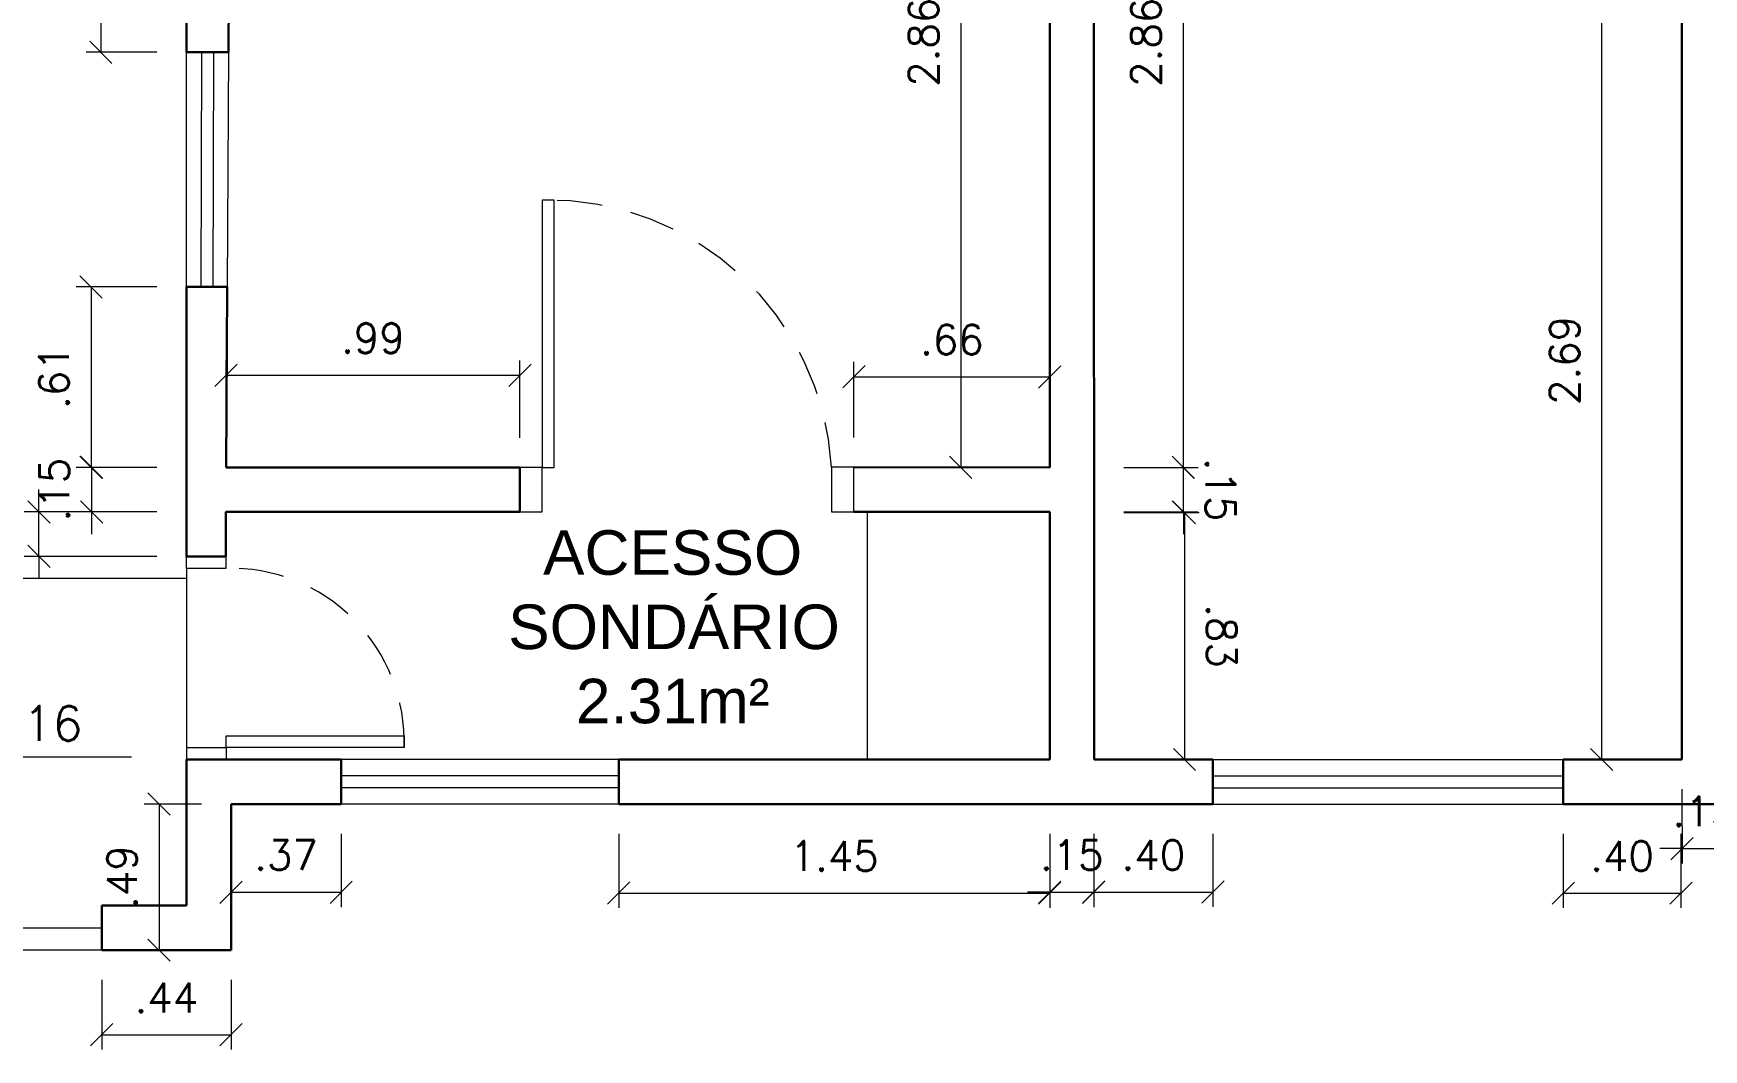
# Model space of a CAD drawing. Header units: centimetres. Extents: x 459.1 to 510, y 305.5 to 323.6.
# Drawn here: x 473.86 to 479.48, y 305.49 to 308.91 of the extents above; entities that cross this region are included whole.
import ezdxf
from ezdxf.enums import TextEntityAlignment as Align

# ---------------------------------------------------------------- set-up
doc = ezdxf.new("R2010")
doc.units = ezdxf.units.CM
doc.header["$LTSCALE"] = 0.8
doc.linetypes.add('CONTINU', pattern=[0])
doc.linetypes.add('HIDDEN', pattern=[9.525, 6.35, -3.175])
for name, color, linetype, lineweight in [('ARQ-ALVENARIA', 1, 'Continuous', 30), ('ARQ-ALVENARIA FINA', 1, 'Continuous', 20), ('ARQ-COTAS', 30, 'Continuous', 9), ('ARQ-ESQ-TRACEJADA', 2, 'HIDDEN', 9), ('ARQ-ESQUADRIA', 2, 'Continuous', 15), ('ARQ-JANELA', 3, 'CONTINU', 15), ('ARQ-MÓVEIS', 170, 'Continuous', 9), ('ARQ-PISO', 4, 'CONTINU', 0), ('ARQ-SÍMBOLOS', 2, 'Continuous', 15), ('ARQ-TEXTO2', 2, 'Continuous', 15), ('ARQ-TEXTO4', 4, 'Continuous', 30)]:
    doc.layers.add(name, color=color, linetype=linetype, lineweight=lineweight)
doc.styles.add('arial', font='arial.ttf')
doc.styles.add('ROMANS', font='romans.shx')
doc.styles.add('Romans_Anot', font='romans.shx')
doc.dimstyles.new('Escala 1-50', dxfattribs={"dimscale": 0.5, "dimtxt": 0.2, "dimasz": 0.15, "dimexe": 0.1, "dimexo": 0.2, "dimgap": 0.15, "dimtad": 1, "dimzin": 4, "dimdsep": 46, "dimtxsty": 'Romans_Anot', "dimblk": 'OBLIQUE', "dimcen": 0.25, "dimclrd": 256, "dimclre": 256, "dimclrt": 2, "dimadec": 0, "dimazin": 0, "dimtfac": 1, "dimtix": 1, "dimtmove": 2, "dimatfit": 3, "dimfxl": 1, "dimtfillclr": 256, "dimlwd": -1, "dimlwe": -1, "dimarcsym": 0})

# ---------------------------------------------------------------- blocks, each defined once
blk = doc.blocks.new('_Oblique')
at = {"color": 0, "linetype": 'ByBlock', "lineweight": -2}
blk.add_line((-0.5, -0.5), (0.5, 0.5), dxfattribs=at)
blk = doc.blocks.new('*D171')
at = {"layer": 'ARQ-COTAS', "ltscale": 0.03, "transparency": 16777216}
for p, q in [((474.0872, 305.7203), (474.0872, 305.4854)), ((474.5228, 305.7203), (474.5228, 305.4854)), ((474.0872, 305.5354), (474.5228, 305.5354))]:
    blk.add_line(p, q, dxfattribs=at)
at = {"layer": 'Defpoints', "color": 0, "lineweight": 5, "ltscale": 0.03, "transparency": 16777216}
for p in [(474.0872, 305.8203), (474.5228, 305.8203), (474.5228, 305.5354)]:
    blk.add_point(p, dxfattribs=at)
at = {"layer": 'ARQ-COTAS', "ltscale": 0.03, "transparency": 16777216, "xscale": 0.075, "yscale": 0.075, "zscale": 0.075, "rotation": 180}
blk.add_blockref('_Oblique', (474.0872, 305.5354), dxfattribs=at)
at = {"layer": 'ARQ-COTAS', "ltscale": 0.03, "transparency": 16777216, "xscale": 0.075, "yscale": 0.075, "zscale": 0.075}
blk.add_blockref('_Oblique', (474.5228, 305.5354), dxfattribs=at)
at = {"layer": 'ARQ-COTAS', "color": 2, "ltscale": 0.03, "transparency": 16777216, "insert": (474.305, 305.6604), "char_height": 0.1, "attachment_point": 5, "style": 'Romans_Anot'}
blk.add_mtext('.44', dxfattribs=at)
blk = doc.blocks.new('*D177')
at = {"layer": 'ARQ-COTAS', "ltscale": 0.03, "transparency": 16777216}
for p, q in [((474.4228, 306.3123), (474.2302, 306.3123)), ((474.2802, 306.3123), (474.2802, 305.8203)), ((474.4228, 305.8203), (474.2302, 305.8203))]:
    blk.add_line(p, q, dxfattribs=at)
at = {"layer": 'Defpoints', "color": 0, "lineweight": 5, "ltscale": 0.03, "transparency": 16777216}
for p in [(474.5228, 306.3123), (474.2802, 305.8203), (474.5228, 305.8203)]:
    blk.add_point(p, dxfattribs=at)
at = {"layer": 'ARQ-COTAS', "ltscale": 0.03, "transparency": 16777216, "xscale": 0.075, "yscale": 0.075, "zscale": 0.075}
for p, rotation in [((474.2802, 306.3123), 90), ((474.2802, 305.8203), 270)]:
    blk.add_blockref('_Oblique', p, dxfattribs=dict(at, rotation=rotation))
at = {"layer": 'ARQ-COTAS', "color": 2, "ltscale": 0.03, "transparency": 16777216, "insert": (474.1552, 306.0663), "char_height": 0.1, "attachment_point": 5, "rotation": 90, "style": 'Romans_Anot'}
blk.add_mtext('.49', dxfattribs=at)
blk = doc.blocks.new('*D178')
at = {"layer": 'ARQ-COTAS', "ltscale": 0.03, "transparency": 16777216}
for p, q in [((474.5228, 306.2123), (474.5228, 305.9653)), ((474.8938, 306.2123), (474.8938, 305.9653)), ((474.5228, 306.0153), (474.8938, 306.0153))]:
    blk.add_line(p, q, dxfattribs=at)
at = {"layer": 'Defpoints', "color": 0, "lineweight": 5, "ltscale": 0.03, "transparency": 16777216}
for p in [(474.5228, 306.3123), (474.8938, 306.3123), (474.8938, 306.0153)]:
    blk.add_point(p, dxfattribs=at)
at = {"layer": 'ARQ-COTAS', "ltscale": 0.03, "transparency": 16777216, "xscale": 0.075, "yscale": 0.075, "zscale": 0.075, "rotation": 180}
blk.add_blockref('_Oblique', (474.5228, 306.0153), dxfattribs=at)
at = {"layer": 'ARQ-COTAS', "ltscale": 0.03, "transparency": 16777216, "xscale": 0.075, "yscale": 0.075, "zscale": 0.075}
blk.add_blockref('_Oblique', (474.8938, 306.0153), dxfattribs=at)
at = {"layer": 'ARQ-COTAS', "color": 2, "ltscale": 0.03, "transparency": 16777216, "insert": (474.7083, 306.1403), "char_height": 0.1, "attachment_point": 5, "style": 'Romans_Anot'}
blk.add_mtext('.37', dxfattribs=at)
blk = doc.blocks.new('*D191')
at = {"layer": 'ARQ-COTAS', "ltscale": 0.03, "transparency": 16777216}
for p, q in [((479.0108, 306.2123), (479.0108, 305.9623)), ((479.4074, 306.2123), (479.4074, 305.9623)), ((479.0108, 306.0123), (479.4074, 306.0123))]:
    blk.add_line(p, q, dxfattribs=at)
at = {"layer": 'Defpoints', "color": 0, "lineweight": 5, "ltscale": 0.03, "transparency": 16777216}
for p in [(479.0108, 306.3123), (479.4074, 306.3123), (479.4074, 306.0123)]:
    blk.add_point(p, dxfattribs=at)
at = {"layer": 'ARQ-COTAS', "ltscale": 0.03, "transparency": 16777216, "xscale": 0.075, "yscale": 0.075, "zscale": 0.075, "rotation": 180}
blk.add_blockref('_Oblique', (479.0108, 306.0123), dxfattribs=at)
at = {"layer": 'ARQ-COTAS', "ltscale": 0.03, "transparency": 16777216, "xscale": 0.075, "yscale": 0.075, "zscale": 0.075}
blk.add_blockref('_Oblique', (479.4074, 306.0123), dxfattribs=at)
at = {"layer": 'ARQ-COTAS', "color": 2, "ltscale": 0.03, "transparency": 16777216, "insert": (479.2091, 306.1373), "char_height": 0.1, "attachment_point": 5, "style": 'Romans_Anot'}
blk.add_mtext('.40', dxfattribs=at)
blk = doc.blocks.new('*D194')
at = {"layer": 'ARQ-COTAS', "ltscale": 0.03, "transparency": 16777216}
for p, q in [((479.4108, 306.3623), (479.4109, 306.1123)), ((479.5608, 306.3623), (479.5609, 306.1124)), ((479.4109, 306.1623), (479.3359, 306.1623)), ((479.4109, 306.1623), (479.5609, 306.1624)), ((479.5609, 306.1624), (479.6359, 306.1624))]:
    blk.add_line(p, q, dxfattribs=at)
at = {"layer": 'Defpoints', "color": 0, "lineweight": 5, "ltscale": 0.03, "transparency": 16777216}
for p in [(479.4108, 306.4623), (479.5608, 306.4623), (479.5609, 306.1624)]:
    blk.add_point(p, dxfattribs=at)
at = {"layer": 'ARQ-COTAS', "ltscale": 0.03, "transparency": 16777216, "xscale": 0.075, "yscale": 0.075, "zscale": 0.075}
for p, rotation in [((479.4109, 306.1623), 0.01865556137002677), ((479.5609, 306.1624), 180.01865556137)]:
    blk.add_blockref('_Oblique', p, dxfattribs=dict(at, rotation=rotation))
at = {"layer": 'ARQ-COTAS', "color": 2, "ltscale": 0.03, "transparency": 16777216, "insert": (479.4858, 306.2873), "char_height": 0.1, "attachment_point": 5, "rotation": 0.0187, "style": 'Romans_Anot'}
blk.add_mtext('.15', dxfattribs=at)
blk = doc.blocks.new('*D290')
at = {"layer": 'ARQ-COTAS', "ltscale": 0.03, "transparency": 16777216}
for p, q in [((474.2728, 308.0542), (474.0013, 308.0542)), ((474.0513, 308.0542), (474.0513, 307.4462)), ((474.2728, 307.4462), (474.0013, 307.4462))]:
    blk.add_line(p, q, dxfattribs=at)
at = {"layer": 'Defpoints', "color": 0, "lineweight": 5, "ltscale": 0.03, "transparency": 16777216}
for p in [(474.3728, 308.0542), (474.0513, 307.4462), (474.3728, 307.4462)]:
    blk.add_point(p, dxfattribs=at)
at = {"layer": 'ARQ-COTAS', "ltscale": 0.03, "transparency": 16777216, "xscale": 0.075, "yscale": 0.075, "zscale": 0.075}
for p, rotation in [((474.0513, 308.0542), 90), ((474.0513, 307.4462), 270)]:
    blk.add_blockref('_Oblique', p, dxfattribs=dict(at, rotation=rotation))
at = {"layer": 'ARQ-COTAS', "color": 2, "ltscale": 0.03, "transparency": 16777216, "insert": (473.9263, 307.7502), "char_height": 0.1, "attachment_point": 5, "rotation": 90, "style": 'Romans_Anot'}
blk.add_mtext('.61', dxfattribs=at)
blk = doc.blocks.new('*D291')
at = {"layer": 'ARQ-COTAS', "ltscale": 0.03, "transparency": 16777216}
for p, q in [((474.0528, 307.4462), (474.0528, 307.5212)), ((474.2728, 307.4462), (474.0028, 307.4462)), ((474.0528, 307.4462), (474.0528, 307.2962)), ((474.2728, 307.2962), (474.0028, 307.2962)), ((474.0528, 307.2962), (474.0528, 307.2212))]:
    blk.add_line(p, q, dxfattribs=at)
at = {"layer": 'Defpoints', "color": 0, "lineweight": 5, "ltscale": 0.03, "transparency": 16777216}
for p in [(474.3728, 307.4462), (474.0528, 307.2962), (474.3728, 307.2962)]:
    blk.add_point(p, dxfattribs=at)
at = {"layer": 'ARQ-COTAS', "ltscale": 0.03, "transparency": 16777216, "xscale": 0.075, "yscale": 0.075, "zscale": 0.075}
for p, rotation in [((474.0528, 307.4462), 270), ((474.0528, 307.2962), 90)]:
    blk.add_blockref('_Oblique', p, dxfattribs=dict(at, rotation=rotation))
at = {"layer": 'ARQ-COTAS', "color": 2, "ltscale": 0.03, "transparency": 16777216, "insert": (473.9278, 307.3712), "char_height": 0.1, "attachment_point": 5, "rotation": 90, "style": 'Romans_Anot'}
blk.add_mtext('.15', dxfattribs=at)
blk = doc.blocks.new('*D293')
at = {"layer": 'ARQ-COTAS', "ltscale": 0.03, "transparency": 16777216}
for p, q in [((473.8756, 307.2962), (473.8756, 307.3712)), ((474.2728, 307.2962), (473.8256, 307.2962)), ((473.8756, 307.1462), (473.8756, 307.2962)), ((474.2728, 307.1462), (473.8256, 307.1462)), ((473.8756, 307.1462), (473.8756, 307.0712))]:
    blk.add_line(p, q, dxfattribs=at)
at = {"layer": 'Defpoints', "color": 0, "lineweight": 5, "ltscale": 0.03, "transparency": 16777216}
for p in [(473.8756, 307.2962), (474.3728, 307.2962), (474.3728, 307.1462)]:
    blk.add_point(p, dxfattribs=at)
at = {"layer": 'ARQ-COTAS', "ltscale": 0.03, "transparency": 16777216, "xscale": 0.075, "yscale": 0.075, "zscale": 0.075}
for p, rotation in [((473.8756, 307.2962), 270), ((473.8756, 307.1462), 90)]:
    blk.add_blockref('_Oblique', p, dxfattribs=dict(at, rotation=rotation))
at = {"layer": 'ARQ-COTAS', "color": 2, "ltscale": 0.03, "transparency": 16777216, "insert": (473.7506, 307.2212), "char_height": 0.1, "attachment_point": 5, "rotation": 90, "style": 'Romans_Anot'}
blk.add_mtext('.15', dxfattribs=at)
blk = doc.blocks.new('*D294')
at = {"layer": 'ARQ-COTAS', "ltscale": 0.03, "transparency": 16777216}
for p, q in [((474.5058, 307.5462), (474.5058, 307.8064)), ((475.4958, 307.5462), (475.4958, 307.8064)), ((474.5058, 307.7564), (475.4958, 307.7564))]:
    blk.add_line(p, q, dxfattribs=at)
at = {"layer": 'Defpoints', "color": 0, "lineweight": 5, "ltscale": 0.03, "transparency": 16777216}
for p in [(475.4958, 307.7564), (474.5058, 307.4462), (475.4958, 307.4462)]:
    blk.add_point(p, dxfattribs=at)
at = {"layer": 'ARQ-COTAS', "ltscale": 0.03, "transparency": 16777216, "xscale": 0.075, "yscale": 0.075, "zscale": 0.075, "rotation": 180}
blk.add_blockref('_Oblique', (474.5058, 307.7564), dxfattribs=at)
at = {"layer": 'ARQ-COTAS', "ltscale": 0.03, "transparency": 16777216, "xscale": 0.075, "yscale": 0.075, "zscale": 0.075}
blk.add_blockref('_Oblique', (475.4958, 307.7564), dxfattribs=at)
at = {"layer": 'ARQ-COTAS', "color": 2, "ltscale": 0.03, "transparency": 16777216, "insert": (475.0008, 307.8814), "char_height": 0.1, "attachment_point": 5, "style": 'Romans_Anot'}
blk.add_mtext('.99', dxfattribs=at)
blk = doc.blocks.new('*D295')
at = {"layer": 'ARQ-COTAS', "ltscale": 0.03, "transparency": 16777216}
for p, q in [((476.6209, 307.5467), (476.6211, 307.8014)), ((477.2809, 307.5462), (477.2811, 307.8009)), ((476.6211, 307.7514), (477.281, 307.7509))]:
    blk.add_line(p, q, dxfattribs=at)
at = {"layer": 'Defpoints', "color": 0, "lineweight": 5, "ltscale": 0.03, "transparency": 16777216}
for p in [(477.281, 307.7509), (476.6208, 307.4467), (477.2808, 307.4462)]:
    blk.add_point(p, dxfattribs=at)
at = {"layer": 'ARQ-COTAS', "ltscale": 0.03, "transparency": 16777216, "xscale": 0.075, "yscale": 0.075, "zscale": 0.075}
for p, rotation in [((476.6211, 307.7514), 179.953791022294), ((477.281, 307.7509), 359.953791022294)]:
    blk.add_blockref('_Oblique', p, dxfattribs=dict(at, rotation=rotation))
at = {"layer": 'ARQ-COTAS', "color": 2, "ltscale": 0.03, "transparency": 16777216, "insert": (476.9512, 307.8761), "char_height": 0.1, "attachment_point": 5, "rotation": 359.9538, "style": 'Romans_Anot'}
blk.add_mtext('.66', dxfattribs=at)
blk = doc.blocks.new('*D296')
at = {"layer": 'ARQ-COTAS', "ltscale": 0.03, "transparency": 16777216}
for p, q in [((477.1808, 310.3102), (476.9309, 310.3102)), ((476.9809, 310.3102), (476.9809, 307.4462)), ((477.1808, 307.4462), (476.9309, 307.4462))]:
    blk.add_line(p, q, dxfattribs=at)
at = {"layer": 'Defpoints', "color": 0, "lineweight": 5, "ltscale": 0.03, "transparency": 16777216}
for p in [(477.2808, 310.3102), (476.9809, 307.4462), (477.2808, 307.4462)]:
    blk.add_point(p, dxfattribs=at)
at = {"layer": 'ARQ-COTAS', "ltscale": 0.03, "transparency": 16777216, "xscale": 0.075, "yscale": 0.075, "zscale": 0.075}
for p, rotation in [((476.9809, 310.3102), 90), ((476.9809, 307.4462), 270)]:
    blk.add_blockref('_Oblique', p, dxfattribs=dict(at, rotation=rotation))
at = {"layer": 'ARQ-COTAS', "color": 2, "ltscale": 0.03, "transparency": 16777216, "insert": (476.8559, 308.8782), "char_height": 0.1, "attachment_point": 5, "rotation": 90, "style": 'Romans_Anot'}
blk.add_mtext('2.86', dxfattribs=at)
blk = doc.blocks.new('*D300')
at = {"layer": 'ARQ-COTAS', "ltscale": 0.03, "transparency": 16777216}
for p, q in [((474.2728, 310.2719), (474.0342, 310.2719)), ((474.0842, 310.2719), (474.0842, 308.8442)), ((474.2728, 308.8442), (474.0342, 308.8442))]:
    blk.add_line(p, q, dxfattribs=at)
at = {"layer": 'Defpoints', "color": 0, "lineweight": 5, "ltscale": 0.03, "transparency": 16777216}
for p in [(474.3728, 310.2719), (474.0842, 308.8442), (474.3728, 308.8442)]:
    blk.add_point(p, dxfattribs=at)
at = {"layer": 'ARQ-COTAS', "ltscale": 0.03, "transparency": 16777216, "xscale": 0.075, "yscale": 0.075, "zscale": 0.075}
for p, rotation in [((474.0842, 310.2719), 90), ((474.0842, 308.8442), 270)]:
    blk.add_blockref('_Oblique', p, dxfattribs=dict(at, rotation=rotation))
at = {"layer": 'ARQ-COTAS', "color": 2, "ltscale": 0.03, "transparency": 16777216, "insert": (473.9592, 309.558), "char_height": 0.1, "attachment_point": 5, "rotation": 90, "style": 'Romans_Anot'}
blk.add_mtext('1.43', dxfattribs=at)
blk = doc.blocks.new('*D302')
at = {"layer": 'ARQ-COTAS', "ltscale": 0.03, "transparency": 16777216}
for p, q in [((477.5293, 310.3102), (477.7804, 310.3102)), ((477.7304, 310.3102), (477.7304, 307.4461)), ((477.5304, 307.4461), (477.7804, 307.4461))]:
    blk.add_line(p, q, dxfattribs=at)
at = {"layer": 'Defpoints', "color": 0, "lineweight": 5, "ltscale": 0.03, "transparency": 16777216}
for p in [(477.4293, 310.3102), (477.4304, 307.4461), (477.7304, 307.4461)]:
    blk.add_point(p, dxfattribs=at)
at = {"layer": 'ARQ-COTAS', "ltscale": 0.03, "transparency": 16777216, "xscale": 0.075, "yscale": 0.075, "zscale": 0.075}
for p, rotation in [((477.7304, 310.3102), 90), ((477.7304, 307.4461), 270)]:
    blk.add_blockref('_Oblique', p, dxfattribs=dict(at, rotation=rotation))
at = {"layer": 'ARQ-COTAS', "color": 2, "ltscale": 0.03, "transparency": 16777216, "insert": (477.6054, 308.8781), "char_height": 0.1, "attachment_point": 5, "rotation": 90, "style": 'Romans_Anot'}
blk.add_mtext('2.86', dxfattribs=at)
blk = doc.blocks.new('*D304')
at = {"layer": 'ARQ-COTAS', "ltscale": 0.03, "transparency": 16777216}
for p, q in [((477.5305, 307.2939), (477.7846, 307.294)), ((477.7346, 307.294), (477.7349, 306.4624)), ((477.5308, 306.4623), (477.7849, 306.4624))]:
    blk.add_line(p, q, dxfattribs=at)
at = {"layer": 'Defpoints', "color": 0, "lineweight": 5, "ltscale": 0.03, "transparency": 16777216}
for p in [(477.4305, 307.2939), (477.4308, 306.4623), (477.7349, 306.4624)]:
    blk.add_point(p, dxfattribs=at)
at = {"layer": 'ARQ-COTAS', "ltscale": 0.03, "transparency": 16777216, "xscale": 0.075, "yscale": 0.075, "zscale": 0.075}
for p, rotation in [((477.7346, 307.294), 90.02148928768982), ((477.7349, 306.4624), 270.0214892876899)]:
    blk.add_blockref('_Oblique', p, dxfattribs=dict(at, rotation=rotation))
at = {"layer": 'ARQ-COTAS', "color": 2, "ltscale": 0.03, "transparency": 16777216, "insert": (477.8597, 306.8782), "char_height": 0.1, "attachment_point": 5, "rotation": 270.0215, "style": 'Romans_Anot'}
blk.add_mtext('.83', dxfattribs=at)
blk = doc.blocks.new('*D305')
at = {"layer": 'ARQ-COTAS', "ltscale": 0.03, "transparency": 16777216}
for p, q in [((477.7311, 307.4462), (477.7311, 307.5212)), ((477.5304, 307.4461), (477.7811, 307.4462)), ((477.7311, 307.2964), (477.7311, 307.4462)), ((477.5305, 307.2963), (477.7811, 307.2964)), ((477.7311, 307.2964), (477.7312, 307.2214))]:
    blk.add_line(p, q, dxfattribs=at)
at = {"layer": 'Defpoints', "color": 0, "lineweight": 5, "ltscale": 0.03, "transparency": 16777216}
for p in [(477.4304, 307.4461), (477.7311, 307.4462), (477.4305, 307.2963)]:
    blk.add_point(p, dxfattribs=at)
at = {"layer": 'ARQ-COTAS', "ltscale": 0.03, "transparency": 16777216, "xscale": 0.075, "yscale": 0.075, "zscale": 0.075}
for p, rotation in [((477.7311, 307.4462), 270.0214892876751), ((477.7311, 307.2964), 90.02148928767511)]:
    blk.add_blockref('_Oblique', p, dxfattribs=dict(at, rotation=rotation))
at = {"layer": 'ARQ-COTAS', "color": 2, "ltscale": 0.03, "transparency": 16777216, "insert": (477.8561, 307.3713), "char_height": 0.1, "attachment_point": 5, "rotation": 270.0215, "style": 'Romans_Anot'}
blk.add_mtext('.15', dxfattribs=at)
blk = doc.blocks.new('*D308')
at = {"layer": 'ARQ-COTAS', "ltscale": 0.03, "transparency": 16777216}
for p, q in [((479.3108, 309.1503), (479.0902, 309.1503)), ((479.1402, 309.1503), (479.1402, 306.4623)), ((479.3108, 306.4623), (479.0902, 306.4623))]:
    blk.add_line(p, q, dxfattribs=at)
at = {"layer": 'Defpoints', "color": 0, "lineweight": 5, "ltscale": 0.03, "transparency": 16777216}
for p in [(479.4108, 309.1503), (479.1402, 306.4623), (479.4108, 306.4623)]:
    blk.add_point(p, dxfattribs=at)
at = {"layer": 'ARQ-COTAS', "ltscale": 0.03, "transparency": 16777216, "xscale": 0.075, "yscale": 0.075, "zscale": 0.075}
for p, rotation in [((479.1402, 309.1503), 90), ((479.1402, 306.4623), 270)]:
    blk.add_blockref('_Oblique', p, dxfattribs=dict(at, rotation=rotation))
at = {"layer": 'ARQ-COTAS', "color": 2, "ltscale": 0.03, "transparency": 16777216, "insert": (479.0152, 307.8063), "char_height": 0.1, "attachment_point": 5, "rotation": 90, "style": 'Romans_Anot'}
blk.add_mtext('2.69', dxfattribs=at)
blk = doc.blocks.new('*D405')
at = {"layer": 'ARQ-COTAS', "ltscale": 0.03, "transparency": 16777216}
for p, q in [((475.8288, 306.2123), (475.8288, 305.9624)), ((477.2808, 306.2123), (477.2808, 305.9624)), ((475.8288, 306.0124), (477.2808, 306.0124))]:
    blk.add_line(p, q, dxfattribs=at)
at = {"layer": 'Defpoints', "color": 0, "lineweight": 5, "ltscale": 0.03, "transparency": 16777216}
for p in [(475.8288, 306.3123), (477.2808, 306.3123), (477.2808, 306.0124)]:
    blk.add_point(p, dxfattribs=at)
at = {"layer": 'ARQ-COTAS', "ltscale": 0.03, "transparency": 16777216, "xscale": 0.075, "yscale": 0.075, "zscale": 0.075, "rotation": 180}
blk.add_blockref('_Oblique', (475.8288, 306.0124), dxfattribs=at)
at = {"layer": 'ARQ-COTAS', "ltscale": 0.03, "transparency": 16777216, "xscale": 0.075, "yscale": 0.075, "zscale": 0.075}
blk.add_blockref('_Oblique', (477.2808, 306.0124), dxfattribs=at)
at = {"layer": 'ARQ-COTAS', "color": 2, "ltscale": 0.03, "transparency": 16777216, "insert": (476.5548, 306.1374), "char_height": 0.1, "attachment_point": 5, "style": 'Romans_Anot'}
blk.add_mtext('1.45', dxfattribs=at)
blk = doc.blocks.new('*D406')
at = {"layer": 'ARQ-COTAS', "ltscale": 0.03, "transparency": 16777216}
for p, q in [((477.2808, 306.2123), (477.2808, 305.9654)), ((477.429, 306.2123), (477.429, 305.9654)), ((477.2808, 306.0154), (477.2058, 306.0154)), ((477.2808, 306.0154), (477.429, 306.0154)), ((477.429, 306.0154), (477.504, 306.0154))]:
    blk.add_line(p, q, dxfattribs=at)
at = {"layer": 'Defpoints', "color": 0, "lineweight": 5, "ltscale": 0.03, "transparency": 16777216}
for p in [(477.2808, 306.3123), (477.429, 306.3123), (477.429, 306.0154)]:
    blk.add_point(p, dxfattribs=at)
at = {"layer": 'ARQ-COTAS', "ltscale": 0.03, "transparency": 16777216, "xscale": 0.075, "yscale": 0.075, "zscale": 0.075}
blk.add_blockref('_Oblique', (477.2808, 306.0154), dxfattribs=at)
at = {"layer": 'ARQ-COTAS', "ltscale": 0.03, "transparency": 16777216, "xscale": 0.075, "yscale": 0.075, "zscale": 0.075, "rotation": 180}
blk.add_blockref('_Oblique', (477.429, 306.0154), dxfattribs=at)
at = {"layer": 'ARQ-COTAS', "color": 2, "ltscale": 0.03, "transparency": 16777216, "insert": (477.3549, 306.1404), "char_height": 0.1, "attachment_point": 5, "style": 'Romans_Anot'}
blk.add_mtext('.15', dxfattribs=at)
blk = doc.blocks.new('*D407')
at = {"layer": 'ARQ-COTAS', "ltscale": 0.03, "transparency": 16777216}
for p, q in [((477.429, 306.2123), (477.429, 305.9657)), ((477.8308, 306.2123), (477.8308, 305.9657)), ((477.429, 306.0157), (477.8308, 306.0157))]:
    blk.add_line(p, q, dxfattribs=at)
at = {"layer": 'Defpoints', "color": 0, "lineweight": 5, "ltscale": 0.03, "transparency": 16777216}
for p in [(477.429, 306.3123), (477.8308, 306.3123), (477.8308, 306.0157)]:
    blk.add_point(p, dxfattribs=at)
at = {"layer": 'ARQ-COTAS', "ltscale": 0.03, "transparency": 16777216, "xscale": 0.075, "yscale": 0.075, "zscale": 0.075, "rotation": 180}
blk.add_blockref('_Oblique', (477.429, 306.0157), dxfattribs=at)
at = {"layer": 'ARQ-COTAS', "ltscale": 0.03, "transparency": 16777216, "xscale": 0.075, "yscale": 0.075, "zscale": 0.075}
blk.add_blockref('_Oblique', (477.8308, 306.0157), dxfattribs=at)
at = {"layer": 'ARQ-COTAS', "color": 2, "ltscale": 0.03, "transparency": 16777216, "insert": (477.6299, 306.1407), "char_height": 0.1, "attachment_point": 5, "style": 'Romans_Anot'}
blk.add_mtext('.40', dxfattribs=at)
blk = doc.blocks.new('Nível_Planta')
at = {"layer": 'ARQ-SÍMBOLOS', "ltscale": 0.1}
h = blk.add_hatch(color=1, dxfattribs=at)
h.dxf.hatch_style = 1
h.paths.add_polyline_path([(-0.25, 0), (0, 0), (0, 0.25, 0.414214)])
h.paths.add_polyline_path([(0.25, 0), (0, 0), (0, -0.25, 0.414214)])
at = {"layer": 'ARQ-SÍMBOLOS', "color": 1}
for p, q in [((0, 0.4), (0, -0.4)), ((1.5346, 0), (-0.4, 0))]:
    blk.add_line(p, q, dxfattribs=at)
at = {"layer": 'ARQ-SÍMBOLOS', "color": 1, "ltscale": 0.1}
blk.add_line((-0.25, 0), (0.25, 0), dxfattribs=at)
at = {"layer": 'ARQ-SÍMBOLOS', "color": 1}
blk.add_circle((0, 0), 0.25, dxfattribs=at)
at = {"layer": 'ARQ-TEXTO2', "style": 'ROMANS'}
blk.add_attdef('NIVEL-ACABADO', text='', height=0.2, dxfattribs=at).set_placement((0.4323, 0.0338), align=Align.BOTTOM_LEFT)

msp = doc.modelspace()

# ---------------------------------------------------------------- linework, layer by layer
at = {"layer": 'ARQ-ALVENARIA'}
for p, q in [((474.3728, 308.8442), (474.3728, 311.1123)), ((477.4293, 310.4602), (477.4308, 306.4623)), ((474.5141, 308.8442), (474.5228, 310.3102)), ((477.2808, 310.3102), (477.2808, 307.4462)), ((479.4108, 306.4623), (479.4108, 309.1503)), ((474.5141, 308.8442), (474.3728, 308.8442)), ((474.3728, 307.1462), (474.3728, 308.0542)), ((474.5094, 308.0542), (474.3728, 308.0542)), ((474.5058, 307.4462), (474.5094, 308.0542)), ((474.5058, 307.4462), (475.4958, 307.4462)), ((475.4958, 307.4462), (475.4958, 307.2967)), ((476.6208, 307.4467), (477.2808, 307.4462)), ((474.5049, 307.2962), (475.4958, 307.2967)), ((474.5049, 307.2962), (474.5049, 307.1462)), ((476.6208, 307.2967), (477.2808, 307.2963)), ((477.2808, 307.2963), (477.2808, 306.4623)), ((474.5048, 307.1462), (474.3728, 307.1462)), ((474.3728, 306.4623), (474.8938, 306.4623)), ((474.3728, 306.4623), (474.3728, 305.9703)), ((474.8938, 306.4623), (474.8938, 306.3123)), ((477.2808, 306.4623), (475.8288, 306.4623)), ((475.8288, 306.4623), (475.8288, 306.3123)), ((477.4308, 306.4623), (477.8308, 306.4623)), ((477.8308, 306.4623), (477.8308, 306.3123)), ((479.0108, 306.4623), (479.0108, 306.3123)), ((479.0108, 306.4623), (479.4108, 306.4623)), ((474.5228, 305.8203), (474.5228, 306.3123)), ((474.5228, 306.3123), (474.8938, 306.3123)), ((475.8288, 306.3123), (477.8308, 306.3123)), ((479.0108, 306.3123), (479.5609, 306.3123)), ((474.3728, 305.9703), (474.0872, 305.9703)), ((474.0872, 305.9703), (474.0872, 305.8203)), ((474.0872, 305.8203), (474.5228, 305.8203))]:
    msp.add_line(p, q, dxfattribs=at)
at = {"layer": 'ARQ-ALVENARIA FINA'}
for p, q in [((474.3728, 308.0542), (474.3728, 308.8442)), ((474.5141, 308.8442), (474.5094, 308.0542)), ((475.8288, 306.4623), (474.8938, 306.4623)), ((475.8288, 306.3123), (474.8938, 306.3123))]:
    msp.add_line(p, q, dxfattribs=at)
at = {"layer": 'ARQ-ALVENARIA FINA', "ltscale": 0.03}
for p, q in [((477.8308, 306.4623), (479.0108, 306.4623)), ((477.8308, 306.3123), (479.0108, 306.3123))]:
    msp.add_line(p, q, dxfattribs=at)
at = {"layer": 'ARQ-ESQ-TRACEJADA', "ltscale": 0.03}
for centre, radius, start, end in [((475.5908, 307.3897), 0.9567, 3.4149, 91.1979), ((474.5219, 306.5223), 0.5842, 358.0382, 91.6772)]:
    msp.add_arc(centre, radius, start, end, dxfattribs=at)
at = {"layer": 'ARQ-ESQUADRIA'}
for p, q in [((475.6108, 308.3462), (475.5708, 308.3462)), ((475.5708, 308.3462), (475.5713, 307.4462)), ((475.6108, 307.4462), (475.6108, 308.3462)), ((475.5708, 307.4462), (475.4958, 307.4462)), ((475.5708, 307.2967), (475.5708, 307.4462)), ((475.5708, 307.4462), (475.6108, 307.4462)), ((476.6208, 307.4467), (476.5458, 307.4467)), ((476.5458, 307.4467), (476.5458, 307.2967)), ((476.6208, 307.2967), (476.6208, 307.4467)), ((475.4958, 307.2967), (475.5708, 307.2967)), ((476.5458, 307.2967), (476.6208, 307.2967)), ((474.3728, 307.1062), (474.3728, 307.1462)), ((474.5048, 307.1062), (474.3728, 307.1062)), ((474.5048, 307.1462), (474.5048, 307.1062)), ((474.5058, 306.5023), (474.5058, 306.5423)), ((474.5058, 306.5423), (475.1058, 306.5423)), ((475.1058, 306.5423), (475.1058, 306.5023)), ((474.3728, 306.5023), (474.5058, 306.5023)), ((474.3728, 306.5023), (474.3728, 306.4623)), ((474.5058, 306.5023), (474.5058, 306.4623)), ((475.1058, 306.5023), (474.5058, 306.5023)), ((474.0872, 305.8953), (474.0872, 305.9703)), ((473.0072, 305.8953), (474.0872, 305.8953)), ((473.5472, 305.8953), (474.0872, 305.8953)), ((474.0872, 305.8953), (474.0872, 305.8203)), ((474.0872, 305.8203), (473.5472, 305.8203))]:
    msp.add_line(p, q, dxfattribs=at)
at = {"layer": 'ARQ-JANELA'}
for p, q in [((474.4234, 308.8442), (474.4211, 308.0542)), ((474.4634, 308.8441), (474.4611, 308.0541))]:
    msp.add_line(p, q, dxfattribs=at)
at = {"layer": 'ARQ-JANELA', "ltscale": 0.03}
for p, q in [((475.8288, 306.4073), (474.8938, 306.4073)), ((477.8308, 306.4073), (479.0108, 306.4073)), ((475.8288, 306.3673), (474.8938, 306.3673)), ((477.8308, 306.3673), (479.0108, 306.3673))]:
    msp.add_line(p, q, dxfattribs=at)
at = {"layer": 'ARQ-MÓVEIS'}
msp.add_line((476.6658, 307.2963), (476.6658, 306.4623), dxfattribs=at)
at = {"layer": 'ARQ-PISO'}
msp.add_line((474.3728, 307.1062), (474.3728, 306.5023), dxfattribs=at)
at = {"layer": 'ARQ-PISO', "ltscale": 0.03}
msp.add_line((472.9172, 307.0733), (474.3728, 307.0733), dxfattribs=at)

# ---------------------------------------------------------------- block references
at = {"layer": 'ARQ-SÍMBOLOS', "xscale": 0.5881086408830632, "yscale": 0.5881086408830632, "zscale": 0.5881086408830632}
msp.add_blockref('Nível_Planta', (473.2844, 306.4697), dxfattribs=at).add_auto_attribs({'NIVEL-ACABADO': '-0.16'})

# ---------------------------------------------------------------- texts
at = {"layer": 'ARQ-TEXTO4', "ltscale": 0.03, "insert": (475.0096, 307.2344), "char_height": 0.15, "attachment_point": 1, "style": 'arial'}
msp.add_mtext_dynamic_manual_height_columns('\\pi0.56423,t1.61423;ACESSO \\P\\pi0.44676,t1.49676;SONDÁRIO\\P\\pi0.67494,t1.72494;2.31m²', width=1.992438, gutter_width=30.5492, heights=[0], dxfattribs=at)

# ---------------------------------------------------------------- dimensions: what is measured, and where the dimension line sits
at = {"layer": 'ARQ-COTAS', "ltscale": 0.03}
for base, p1, p2, picture, middle in [((476.9809, 307.4462), (477.2808, 310.3102), (477.2808, 307.4462), '*D296', (476.8559, 308.8782)), ((477.7304, 307.4461), (477.4293, 310.3102), (477.4304, 307.4461), '*D302', (477.6054, 308.8781)), ((474.0842, 308.8442), (474.3728, 310.2719), (474.3728, 308.8442), '*D300', (473.9592, 309.558)), ((479.1402, 306.4623), (479.4108, 309.1503), (479.4108, 306.4623), '*D308', (479.0152, 307.8063)), ((474.0513, 307.4462), (474.3728, 308.0542), (474.3728, 307.4462), '*D290', (473.9263, 307.7502)), ((474.0528, 307.2962), (474.3728, 307.4462), (474.3728, 307.2962), '*D291', (473.9278, 307.3712)), ((473.8756, 307.2962), (474.3728, 307.1462), (474.3728, 307.2962), '*D293', (473.7506, 307.2212)), ((474.2802, 305.8203), (474.5228, 306.3123), (474.5228, 305.8203), '*D177', (474.1552, 306.0663))]:
    dim = msp.add_linear_dim(base=base, p1=p1, p2=p2, angle=90, dimstyle='Escala 1-50', dxfattribs=at)
    dim.commit()
    dim.dimension.update_dxf_attribs({"geometry": picture, "text_midpoint": middle})
for base, p1, p2, picture, middle in [((475.4958, 307.7564), (474.5058, 307.4462), (475.4958, 307.4462), '*D294', (475.0008, 307.8814)), ((474.8938, 306.0153), (474.5228, 306.3123), (474.8938, 306.3123), '*D178', (474.7083, 306.1403)), ((477.2808, 306.0124), (475.8288, 306.3123), (477.2808, 306.3123), '*D405', (476.5548, 306.1374)), ((477.429, 306.0154), (477.2808, 306.3123), (477.429, 306.3123), '*D406', (477.3549, 306.1404)), ((477.8308, 306.0157), (477.429, 306.3123), (477.8308, 306.3123), '*D407', (477.6299, 306.1407)), ((479.4074, 306.0123), (479.0108, 306.3123), (479.4074, 306.3123), '*D191', (479.2091, 306.1373)), ((474.5228, 305.5354), (474.0872, 305.8203), (474.5228, 305.8203), '*D171', (474.305, 305.6604))]:
    dim = msp.add_linear_dim(base=base, p1=p1, p2=p2, dimstyle='Escala 1-50', dxfattribs=at)
    dim.commit()
    dim.dimension.update_dxf_attribs({"geometry": picture, "text_midpoint": middle})
for p1, p2, distance, picture, middle in [((476.6208, 307.4467), (477.2808, 307.4462), 0.3047, '*D295', (476.9512, 307.8761)), ((477.4305, 307.2963), (477.4304, 307.4461), -0.3007, '*D305', (477.8561, 307.3713)), ((477.4305, 307.2939), (477.4308, 306.4623), 0.3041, '*D304', (477.8597, 306.8782)), ((479.4108, 306.4623), (479.5608, 306.4623), -0.3, '*D194', (479.4858, 306.2873))]:
    dim = msp.add_aligned_dim(p1=p1, p2=p2, distance=distance, dimstyle='Escala 1-50', dxfattribs=at)
    dim.commit()
    dim.dimension.update_dxf_attribs({"geometry": picture, "text_midpoint": middle})

doc.saveas('drawing.dxf')
